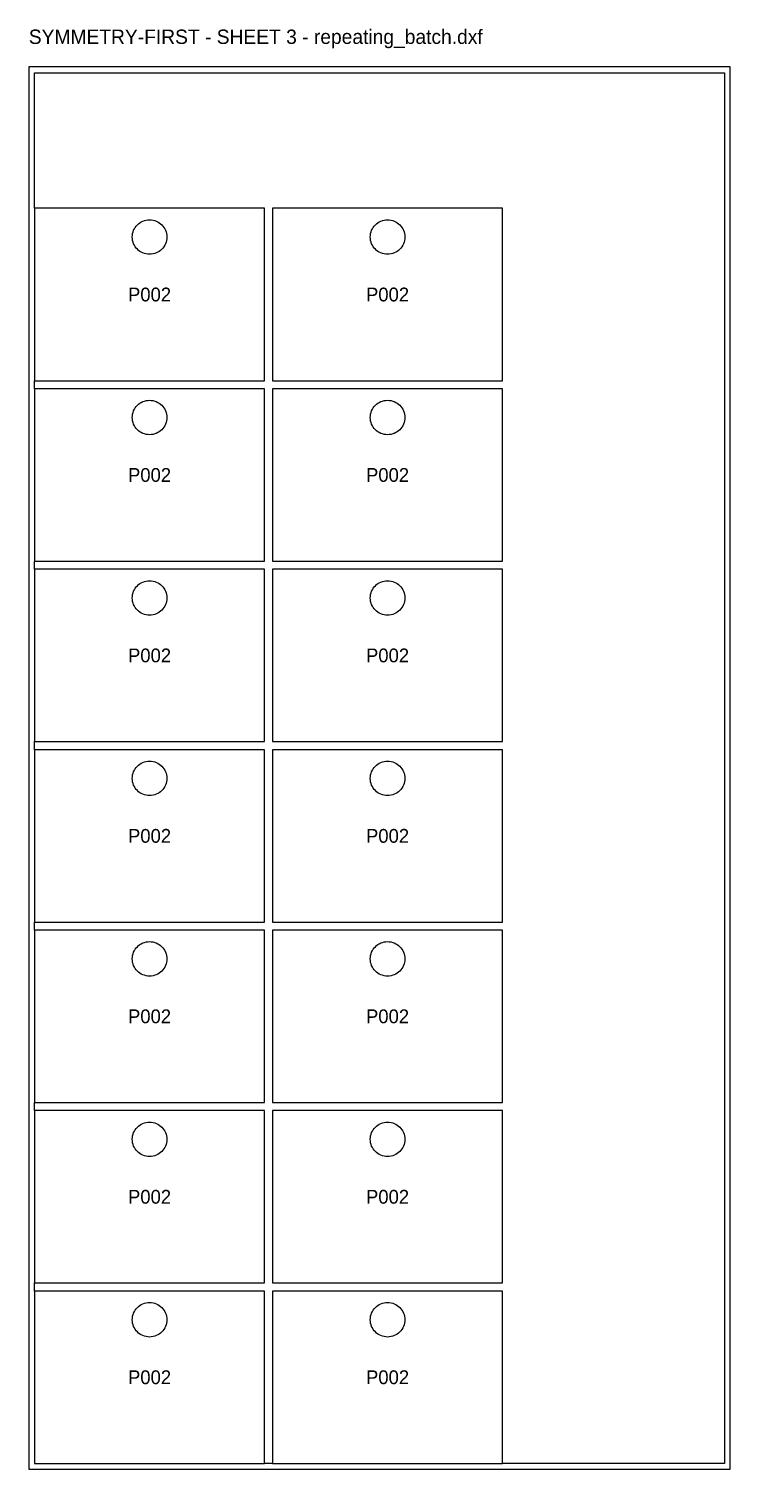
# Model space of a CAD drawing. Header units: millimetres. Extents: x -5 to 6500, y 0 to 2506.
# Drawn here: x 2640 to 3860, y 0 to 2506 of the extents above; entities that cross this region are included whole.
import ezdxf
from ezdxf.enums import TextEntityAlignment as Align

# ---------------------------------------------------------------- set-up
doc = ezdxf.new("R2010")
doc.units = ezdxf.units.MM
for name, color, linetype in [('CNC_BOUNDARY', 1, 'Continuous'), ('CUT', 7, 'Continuous'), ('ETCH', 2, 'Continuous'), ('INFO', 8, 'Continuous'), ('OFFCUT', 4, 'Continuous')]:
    doc.layers.add(name, color=color, linetype=linetype)

msp = doc.modelspace()

# ---------------------------------------------------------------- linework, layer by layer
at = {"layer": 'CNC_BOUNDARY'}
msp.add_lwpolyline([(2640, 0), (3860, 0), (3860, 2440), (2640, 2440)], close=True, dxfattribs=at)
at = {"layer": 'CUT'}
for points in [[(2650, 1894), (3050, 1894), (3050, 2194), (2650, 2194), (2650, 1894)], [(3064, 1894), (3464, 1894), (3464, 2194), (3064, 2194), (3064, 1894)], [(2880, 2144), (2879.8451, 2140.9327), (2879.3905, 2137.954), (2878.6513, 2135.0789), (2877.6425, 2132.3226), (2876.3792, 2129.7002), (2874.8765, 2127.2267), (2873.1495, 2124.9172), (2871.2132, 2122.7868), (2869.0828, 2120.8505), (2866.7733, 2119.1235), (2864.2998, 2117.6208), (2861.6774, 2116.3575), (2858.9211, 2115.3487), (2856.046, 2114.6095), (2853.0673, 2114.1549), (2850, 2114), (2846.9327, 2114.1549), (2843.954, 2114.6095), (2841.0789, 2115.3487), (2838.3226, 2116.3575), (2835.7002, 2117.6208), (2833.2267, 2119.1235), (2830.9172, 2120.8505), (2828.7868, 2122.7868), (2826.8505, 2124.9172), (2825.1235, 2127.2267), (2823.6208, 2129.7002), (2822.3575, 2132.3226), (2821.3487, 2135.0789), (2820.6095, 2137.954), (2820.1549, 2140.9327), (2820, 2144), (2820.1549, 2147.0673), (2820.6095, 2150.046), (2821.3487, 2152.9211), (2822.3575, 2155.6774), (2823.6208, 2158.2998), (2825.1235, 2160.7733), (2826.8505, 2163.0828), (2828.7868, 2165.2132), (2830.9172, 2167.1495), (2833.2267, 2168.8765), (2835.7002, 2170.3792), (2838.3226, 2171.6425), (2841.0789, 2172.6513), (2843.954, 2173.3905), (2846.9327, 2173.8451), (2850, 2174), (2853.0673, 2173.8451), (2856.046, 2173.3905), (2858.9211, 2172.6513), (2861.6774, 2171.6425), (2864.2998, 2170.3792), (2866.7733, 2168.8765), (2869.0828, 2167.1495), (2871.2132, 2165.2132), (2873.1495, 2163.0828), (2874.8765, 2160.7733), (2876.3792, 2158.2998), (2877.6425, 2155.6774), (2878.6513, 2152.9211), (2879.3905, 2150.046), (2879.8451, 2147.0673), (2880, 2144)], [(3294, 2144), (3293.8451, 2140.9327), (3293.3905, 2137.954), (3292.6513, 2135.0789), (3291.6425, 2132.3226), (3290.3792, 2129.7002), (3288.8765, 2127.2267), (3287.1495, 2124.9172), (3285.2132, 2122.7868), (3283.0828, 2120.8505), (3280.7733, 2119.1235), (3278.2998, 2117.6208), (3275.6774, 2116.3575), (3272.9211, 2115.3487), (3270.046, 2114.6095), (3267.0673, 2114.1549), (3264, 2114), (3260.9327, 2114.1549), (3257.954, 2114.6095), (3255.0789, 2115.3487), (3252.3226, 2116.3575), (3249.7002, 2117.6208), (3247.2267, 2119.1235), (3244.9172, 2120.8505), (3242.7868, 2122.7868), (3240.8505, 2124.9172), (3239.1235, 2127.2267), (3237.6208, 2129.7002), (3236.3575, 2132.3226), (3235.3487, 2135.0789), (3234.6095, 2137.954), (3234.1549, 2140.9327), (3234, 2144), (3234.1549, 2147.0673), (3234.6095, 2150.046), (3235.3487, 2152.9211), (3236.3575, 2155.6774), (3237.6208, 2158.2998), (3239.1235, 2160.7733), (3240.8505, 2163.0828), (3242.7868, 2165.2132), (3244.9172, 2167.1495), (3247.2267, 2168.8765), (3249.7002, 2170.3792), (3252.3226, 2171.6425), (3255.0789, 2172.6513), (3257.954, 2173.3905), (3260.9327, 2173.8451), (3264, 2174), (3267.0673, 2173.8451), (3270.046, 2173.3905), (3272.9211, 2172.6513), (3275.6774, 2171.6425), (3278.2998, 2170.3792), (3280.7733, 2168.8765), (3283.0828, 2167.1495), (3285.2132, 2165.2132), (3287.1495, 2163.0828), (3288.8765, 2160.7733), (3290.3792, 2158.2998), (3291.6425, 2155.6774), (3292.6513, 2152.9211), (3293.3905, 2150.046), (3293.8451, 2147.0673), (3294, 2144)], [(2650, 1580), (3050, 1580), (3050, 1880), (2650, 1880), (2650, 1580)], [(3064, 1580), (3464, 1580), (3464, 1880), (3064, 1880), (3064, 1580)], [(2880, 1830), (2879.8451, 1826.9327), (2879.3905, 1823.954), (2878.6513, 1821.0789), (2877.6425, 1818.3226), (2876.3792, 1815.7002), (2874.8765, 1813.2267), (2873.1495, 1810.9172), (2871.2132, 1808.7868), (2869.0828, 1806.8505), (2866.7733, 1805.1235), (2864.2998, 1803.6208), (2861.6774, 1802.3575), (2858.9211, 1801.3487), (2856.046, 1800.6095), (2853.0673, 1800.1549), (2850, 1800), (2846.9327, 1800.1549), (2843.954, 1800.6095), (2841.0789, 1801.3487), (2838.3226, 1802.3575), (2835.7002, 1803.6208), (2833.2267, 1805.1235), (2830.9172, 1806.8505), (2828.7868, 1808.7868), (2826.8505, 1810.9172), (2825.1235, 1813.2267), (2823.6208, 1815.7002), (2822.3575, 1818.3226), (2821.3487, 1821.0789), (2820.6095, 1823.954), (2820.1549, 1826.9327), (2820, 1830), (2820.1549, 1833.0673), (2820.6095, 1836.046), (2821.3487, 1838.9211), (2822.3575, 1841.6774), (2823.6208, 1844.2998), (2825.1235, 1846.7733), (2826.8505, 1849.0828), (2828.7868, 1851.2132), (2830.9172, 1853.1495), (2833.2267, 1854.8765), (2835.7002, 1856.3792), (2838.3226, 1857.6425), (2841.0789, 1858.6513), (2843.954, 1859.3905), (2846.9327, 1859.8451), (2850, 1860), (2853.0673, 1859.8451), (2856.046, 1859.3905), (2858.9211, 1858.6513), (2861.6774, 1857.6425), (2864.2998, 1856.3792), (2866.7733, 1854.8765), (2869.0828, 1853.1495), (2871.2132, 1851.2132), (2873.1495, 1849.0828), (2874.8765, 1846.7733), (2876.3792, 1844.2998), (2877.6425, 1841.6774), (2878.6513, 1838.9211), (2879.3905, 1836.046), (2879.8451, 1833.0673), (2880, 1830)], [(3294, 1830), (3293.8451, 1826.9327), (3293.3905, 1823.954), (3292.6513, 1821.0789), (3291.6425, 1818.3226), (3290.3792, 1815.7002), (3288.8765, 1813.2267), (3287.1495, 1810.9172), (3285.2132, 1808.7868), (3283.0828, 1806.8505), (3280.7733, 1805.1235), (3278.2998, 1803.6208), (3275.6774, 1802.3575), (3272.9211, 1801.3487), (3270.046, 1800.6095), (3267.0673, 1800.1549), (3264, 1800), (3260.9327, 1800.1549), (3257.954, 1800.6095), (3255.0789, 1801.3487), (3252.3226, 1802.3575), (3249.7002, 1803.6208), (3247.2267, 1805.1235), (3244.9172, 1806.8505), (3242.7868, 1808.7868), (3240.8505, 1810.9172), (3239.1235, 1813.2267), (3237.6208, 1815.7002), (3236.3575, 1818.3226), (3235.3487, 1821.0789), (3234.6095, 1823.954), (3234.1549, 1826.9327), (3234, 1830), (3234.1549, 1833.0673), (3234.6095, 1836.046), (3235.3487, 1838.9211), (3236.3575, 1841.6774), (3237.6208, 1844.2998), (3239.1235, 1846.7733), (3240.8505, 1849.0828), (3242.7868, 1851.2132), (3244.9172, 1853.1495), (3247.2267, 1854.8765), (3249.7002, 1856.3792), (3252.3226, 1857.6425), (3255.0789, 1858.6513), (3257.954, 1859.3905), (3260.9327, 1859.8451), (3264, 1860), (3267.0673, 1859.8451), (3270.046, 1859.3905), (3272.9211, 1858.6513), (3275.6774, 1857.6425), (3278.2998, 1856.3792), (3280.7733, 1854.8765), (3283.0828, 1853.1495), (3285.2132, 1851.2132), (3287.1495, 1849.0828), (3288.8765, 1846.7733), (3290.3792, 1844.2998), (3291.6425, 1841.6774), (3292.6513, 1838.9211), (3293.3905, 1836.046), (3293.8451, 1833.0673), (3294, 1830)], [(2650, 1266), (3050, 1266), (3050, 1566), (2650, 1566), (2650, 1266)], [(3064, 1266), (3464, 1266), (3464, 1566), (3064, 1566), (3064, 1266)], [(2880, 1516), (2879.8451, 1512.9327), (2879.3905, 1509.954), (2878.6513, 1507.0789), (2877.6425, 1504.3226), (2876.3792, 1501.7002), (2874.8765, 1499.2267), (2873.1495, 1496.9172), (2871.2132, 1494.7868), (2869.0828, 1492.8505), (2866.7733, 1491.1235), (2864.2998, 1489.6208), (2861.6774, 1488.3575), (2858.9211, 1487.3487), (2856.046, 1486.6095), (2853.0673, 1486.1549), (2850, 1486), (2846.9327, 1486.1549), (2843.954, 1486.6095), (2841.0789, 1487.3487), (2838.3226, 1488.3575), (2835.7002, 1489.6208), (2833.2267, 1491.1235), (2830.9172, 1492.8505), (2828.7868, 1494.7868), (2826.8505, 1496.9172), (2825.1235, 1499.2267), (2823.6208, 1501.7002), (2822.3575, 1504.3226), (2821.3487, 1507.0789), (2820.6095, 1509.954), (2820.1549, 1512.9327), (2820, 1516), (2820.1549, 1519.0673), (2820.6095, 1522.046), (2821.3487, 1524.9211), (2822.3575, 1527.6774), (2823.6208, 1530.2998), (2825.1235, 1532.7733), (2826.8505, 1535.0828), (2828.7868, 1537.2132), (2830.9172, 1539.1495), (2833.2267, 1540.8765), (2835.7002, 1542.3792), (2838.3226, 1543.6425), (2841.0789, 1544.6513), (2843.954, 1545.3905), (2846.9327, 1545.8451), (2850, 1546), (2853.0673, 1545.8451), (2856.046, 1545.3905), (2858.9211, 1544.6513), (2861.6774, 1543.6425), (2864.2998, 1542.3792), (2866.7733, 1540.8765), (2869.0828, 1539.1495), (2871.2132, 1537.2132), (2873.1495, 1535.0828), (2874.8765, 1532.7733), (2876.3792, 1530.2998), (2877.6425, 1527.6774), (2878.6513, 1524.9211), (2879.3905, 1522.046), (2879.8451, 1519.0673), (2880, 1516)], [(3294, 1516), (3293.8451, 1512.9327), (3293.3905, 1509.954), (3292.6513, 1507.0789), (3291.6425, 1504.3226), (3290.3792, 1501.7002), (3288.8765, 1499.2267), (3287.1495, 1496.9172), (3285.2132, 1494.7868), (3283.0828, 1492.8505), (3280.7733, 1491.1235), (3278.2998, 1489.6208), (3275.6774, 1488.3575), (3272.9211, 1487.3487), (3270.046, 1486.6095), (3267.0673, 1486.1549), (3264, 1486), (3260.9327, 1486.1549), (3257.954, 1486.6095), (3255.0789, 1487.3487), (3252.3226, 1488.3575), (3249.7002, 1489.6208), (3247.2267, 1491.1235), (3244.9172, 1492.8505), (3242.7868, 1494.7868), (3240.8505, 1496.9172), (3239.1235, 1499.2267), (3237.6208, 1501.7002), (3236.3575, 1504.3226), (3235.3487, 1507.0789), (3234.6095, 1509.954), (3234.1549, 1512.9327), (3234, 1516), (3234.1549, 1519.0673), (3234.6095, 1522.046), (3235.3487, 1524.9211), (3236.3575, 1527.6774), (3237.6208, 1530.2998), (3239.1235, 1532.7733), (3240.8505, 1535.0828), (3242.7868, 1537.2132), (3244.9172, 1539.1495), (3247.2267, 1540.8765), (3249.7002, 1542.3792), (3252.3226, 1543.6425), (3255.0789, 1544.6513), (3257.954, 1545.3905), (3260.9327, 1545.8451), (3264, 1546), (3267.0673, 1545.8451), (3270.046, 1545.3905), (3272.9211, 1544.6513), (3275.6774, 1543.6425), (3278.2998, 1542.3792), (3280.7733, 1540.8765), (3283.0828, 1539.1495), (3285.2132, 1537.2132), (3287.1495, 1535.0828), (3288.8765, 1532.7733), (3290.3792, 1530.2998), (3291.6425, 1527.6774), (3292.6513, 1524.9211), (3293.3905, 1522.046), (3293.8451, 1519.0673), (3294, 1516)], [(2650, 952), (3050, 952), (3050, 1252), (2650, 1252), (2650, 952)], [(2880, 1202), (2879.8451, 1198.9327), (2879.3905, 1195.954), (2878.6513, 1193.0789), (2877.6425, 1190.3226), (2876.3792, 1187.7002), (2874.8765, 1185.2267), (2873.1495, 1182.9172), (2871.2132, 1180.7868), (2869.0828, 1178.8505), (2866.7733, 1177.1235), (2864.2998, 1175.6208), (2861.6774, 1174.3575), (2858.9211, 1173.3487), (2856.046, 1172.6095), (2853.0673, 1172.1549), (2850, 1172), (2846.9327, 1172.1549), (2843.954, 1172.6095), (2841.0789, 1173.3487), (2838.3226, 1174.3575), (2835.7002, 1175.6208), (2833.2267, 1177.1235), (2830.9172, 1178.8505), (2828.7868, 1180.7868), (2826.8505, 1182.9172), (2825.1235, 1185.2267), (2823.6208, 1187.7002), (2822.3575, 1190.3226), (2821.3487, 1193.0789), (2820.6095, 1195.954), (2820.1549, 1198.9327), (2820, 1202), (2820.1549, 1205.0673), (2820.6095, 1208.046), (2821.3487, 1210.9211), (2822.3575, 1213.6774), (2823.6208, 1216.2998), (2825.1235, 1218.7733), (2826.8505, 1221.0828), (2828.7868, 1223.2132), (2830.9172, 1225.1495), (2833.2267, 1226.8765), (2835.7002, 1228.3792), (2838.3226, 1229.6425), (2841.0789, 1230.6513), (2843.954, 1231.3905), (2846.9327, 1231.8451), (2850, 1232), (2853.0673, 1231.8451), (2856.046, 1231.3905), (2858.9211, 1230.6513), (2861.6774, 1229.6425), (2864.2998, 1228.3792), (2866.7733, 1226.8765), (2869.0828, 1225.1495), (2871.2132, 1223.2132), (2873.1495, 1221.0828), (2874.8765, 1218.7733), (2876.3792, 1216.2998), (2877.6425, 1213.6774), (2878.6513, 1210.9211), (2879.3905, 1208.046), (2879.8451, 1205.0673), (2880, 1202)], [(3064, 952), (3464, 952), (3464, 1252), (3064, 1252), (3064, 952)], [(3294, 1202), (3293.8451, 1198.9327), (3293.3905, 1195.954), (3292.6513, 1193.0789), (3291.6425, 1190.3226), (3290.3792, 1187.7002), (3288.8765, 1185.2267), (3287.1495, 1182.9172), (3285.2132, 1180.7868), (3283.0828, 1178.8505), (3280.7733, 1177.1235), (3278.2998, 1175.6208), (3275.6774, 1174.3575), (3272.9211, 1173.3487), (3270.046, 1172.6095), (3267.0673, 1172.1549), (3264, 1172), (3260.9327, 1172.1549), (3257.954, 1172.6095), (3255.0789, 1173.3487), (3252.3226, 1174.3575), (3249.7002, 1175.6208), (3247.2267, 1177.1235), (3244.9172, 1178.8505), (3242.7868, 1180.7868), (3240.8505, 1182.9172), (3239.1235, 1185.2267), (3237.6208, 1187.7002), (3236.3575, 1190.3226), (3235.3487, 1193.0789), (3234.6095, 1195.954), (3234.1549, 1198.9327), (3234, 1202), (3234.1549, 1205.0673), (3234.6095, 1208.046), (3235.3487, 1210.9211), (3236.3575, 1213.6774), (3237.6208, 1216.2998), (3239.1235, 1218.7733), (3240.8505, 1221.0828), (3242.7868, 1223.2132), (3244.9172, 1225.1495), (3247.2267, 1226.8765), (3249.7002, 1228.3792), (3252.3226, 1229.6425), (3255.0789, 1230.6513), (3257.954, 1231.3905), (3260.9327, 1231.8451), (3264, 1232), (3267.0673, 1231.8451), (3270.046, 1231.3905), (3272.9211, 1230.6513), (3275.6774, 1229.6425), (3278.2998, 1228.3792), (3280.7733, 1226.8765), (3283.0828, 1225.1495), (3285.2132, 1223.2132), (3287.1495, 1221.0828), (3288.8765, 1218.7733), (3290.3792, 1216.2998), (3291.6425, 1213.6774), (3292.6513, 1210.9211), (3293.3905, 1208.046), (3293.8451, 1205.0673), (3294, 1202)], [(2650, 638), (3050, 638), (3050, 938), (2650, 938), (2650, 638)], [(3064, 638), (3464, 638), (3464, 938), (3064, 938), (3064, 638)], [(2880, 888), (2879.8451, 884.9327), (2879.3905, 881.954), (2878.6513, 879.0789), (2877.6425, 876.3226), (2876.3792, 873.7002), (2874.8765, 871.2267), (2873.1495, 868.9172), (2871.2132, 866.7868), (2869.0828, 864.8505), (2866.7733, 863.1235), (2864.2998, 861.6208), (2861.6774, 860.3575), (2858.9211, 859.3487), (2856.046, 858.6095), (2853.0673, 858.1549), (2850, 858), (2846.9327, 858.1549), (2843.954, 858.6095), (2841.0789, 859.3487), (2838.3226, 860.3575), (2835.7002, 861.6208), (2833.2267, 863.1235), (2830.9172, 864.8505), (2828.7868, 866.7868), (2826.8505, 868.9172), (2825.1235, 871.2267), (2823.6208, 873.7002), (2822.3575, 876.3226), (2821.3487, 879.0789), (2820.6095, 881.954), (2820.1549, 884.9327), (2820, 888), (2820.1549, 891.0673), (2820.6095, 894.046), (2821.3487, 896.9211), (2822.3575, 899.6774), (2823.6208, 902.2998), (2825.1235, 904.7733), (2826.8505, 907.0828), (2828.7868, 909.2132), (2830.9172, 911.1495), (2833.2267, 912.8765), (2835.7002, 914.3792), (2838.3226, 915.6425), (2841.0789, 916.6513), (2843.954, 917.3905), (2846.9327, 917.8451), (2850, 918), (2853.0673, 917.8451), (2856.046, 917.3905), (2858.9211, 916.6513), (2861.6774, 915.6425), (2864.2998, 914.3792), (2866.7733, 912.8765), (2869.0828, 911.1495), (2871.2132, 909.2132), (2873.1495, 907.0828), (2874.8765, 904.7733), (2876.3792, 902.2998), (2877.6425, 899.6774), (2878.6513, 896.9211), (2879.3905, 894.046), (2879.8451, 891.0673), (2880, 888)], [(3294, 888), (3293.8451, 884.9327), (3293.3905, 881.954), (3292.6513, 879.0789), (3291.6425, 876.3226), (3290.3792, 873.7002), (3288.8765, 871.2267), (3287.1495, 868.9172), (3285.2132, 866.7868), (3283.0828, 864.8505), (3280.7733, 863.1235), (3278.2998, 861.6208), (3275.6774, 860.3575), (3272.9211, 859.3487), (3270.046, 858.6095), (3267.0673, 858.1549), (3264, 858), (3260.9327, 858.1549), (3257.954, 858.6095), (3255.0789, 859.3487), (3252.3226, 860.3575), (3249.7002, 861.6208), (3247.2267, 863.1235), (3244.9172, 864.8505), (3242.7868, 866.7868), (3240.8505, 868.9172), (3239.1235, 871.2267), (3237.6208, 873.7002), (3236.3575, 876.3226), (3235.3487, 879.0789), (3234.6095, 881.954), (3234.1549, 884.9327), (3234, 888), (3234.1549, 891.0673), (3234.6095, 894.046), (3235.3487, 896.9211), (3236.3575, 899.6774), (3237.6208, 902.2998), (3239.1235, 904.7733), (3240.8505, 907.0828), (3242.7868, 909.2132), (3244.9172, 911.1495), (3247.2267, 912.8765), (3249.7002, 914.3792), (3252.3226, 915.6425), (3255.0789, 916.6513), (3257.954, 917.3905), (3260.9327, 917.8451), (3264, 918), (3267.0673, 917.8451), (3270.046, 917.3905), (3272.9211, 916.6513), (3275.6774, 915.6425), (3278.2998, 914.3792), (3280.7733, 912.8765), (3283.0828, 911.1495), (3285.2132, 909.2132), (3287.1495, 907.0828), (3288.8765, 904.7733), (3290.3792, 902.2998), (3291.6425, 899.6774), (3292.6513, 896.9211), (3293.3905, 894.046), (3293.8451, 891.0673), (3294, 888)], [(2650, 324), (3050, 324), (3050, 624), (2650, 624), (2650, 324)], [(2880, 574), (2879.8451, 570.9327), (2879.3905, 567.954), (2878.6513, 565.0789), (2877.6425, 562.3226), (2876.3792, 559.7002), (2874.8765, 557.2267), (2873.1495, 554.9172), (2871.2132, 552.7868), (2869.0828, 550.8505), (2866.7733, 549.1235), (2864.2998, 547.6208), (2861.6774, 546.3575), (2858.9211, 545.3487), (2856.046, 544.6095), (2853.0673, 544.1549), (2850, 544), (2846.9327, 544.1549), (2843.954, 544.6095), (2841.0789, 545.3487), (2838.3226, 546.3575), (2835.7002, 547.6208), (2833.2267, 549.1235), (2830.9172, 550.8505), (2828.7868, 552.7868), (2826.8505, 554.9172), (2825.1235, 557.2267), (2823.6208, 559.7002), (2822.3575, 562.3226), (2821.3487, 565.0789), (2820.6095, 567.954), (2820.1549, 570.9327), (2820, 574), (2820.1549, 577.0673), (2820.6095, 580.046), (2821.3487, 582.9211), (2822.3575, 585.6774), (2823.6208, 588.2998), (2825.1235, 590.7733), (2826.8505, 593.0828), (2828.7868, 595.2132), (2830.9172, 597.1495), (2833.2267, 598.8765), (2835.7002, 600.3792), (2838.3226, 601.6425), (2841.0789, 602.6513), (2843.954, 603.3905), (2846.9327, 603.8451), (2850, 604), (2853.0673, 603.8451), (2856.046, 603.3905), (2858.9211, 602.6513), (2861.6774, 601.6425), (2864.2998, 600.3792), (2866.7733, 598.8765), (2869.0828, 597.1495), (2871.2132, 595.2132), (2873.1495, 593.0828), (2874.8765, 590.7733), (2876.3792, 588.2998), (2877.6425, 585.6774), (2878.6513, 582.9211), (2879.3905, 580.046), (2879.8451, 577.0673), (2880, 574)], [(3064, 324), (3464, 324), (3464, 624), (3064, 624), (3064, 324)], [(3294, 574), (3293.8451, 570.9327), (3293.3905, 567.954), (3292.6513, 565.0789), (3291.6425, 562.3226), (3290.3792, 559.7002), (3288.8765, 557.2267), (3287.1495, 554.9172), (3285.2132, 552.7868), (3283.0828, 550.8505), (3280.7733, 549.1235), (3278.2998, 547.6208), (3275.6774, 546.3575), (3272.9211, 545.3487), (3270.046, 544.6095), (3267.0673, 544.1549), (3264, 544), (3260.9327, 544.1549), (3257.954, 544.6095), (3255.0789, 545.3487), (3252.3226, 546.3575), (3249.7002, 547.6208), (3247.2267, 549.1235), (3244.9172, 550.8505), (3242.7868, 552.7868), (3240.8505, 554.9172), (3239.1235, 557.2267), (3237.6208, 559.7002), (3236.3575, 562.3226), (3235.3487, 565.0789), (3234.6095, 567.954), (3234.1549, 570.9327), (3234, 574), (3234.1549, 577.0673), (3234.6095, 580.046), (3235.3487, 582.9211), (3236.3575, 585.6774), (3237.6208, 588.2998), (3239.1235, 590.7733), (3240.8505, 593.0828), (3242.7868, 595.2132), (3244.9172, 597.1495), (3247.2267, 598.8765), (3249.7002, 600.3792), (3252.3226, 601.6425), (3255.0789, 602.6513), (3257.954, 603.3905), (3260.9327, 603.8451), (3264, 604), (3267.0673, 603.8451), (3270.046, 603.3905), (3272.9211, 602.6513), (3275.6774, 601.6425), (3278.2998, 600.3792), (3280.7733, 598.8765), (3283.0828, 597.1495), (3285.2132, 595.2132), (3287.1495, 593.0828), (3288.8765, 590.7733), (3290.3792, 588.2998), (3291.6425, 585.6774), (3292.6513, 582.9211), (3293.3905, 580.046), (3293.8451, 577.0673), (3294, 574)], [(2650, 10), (3050, 10), (3050, 310), (2650, 310), (2650, 10)], [(3064, 10), (3464, 10), (3464, 310), (3064, 310), (3064, 10)], [(2880, 260), (2879.8451, 256.9327), (2879.3905, 253.954), (2878.6513, 251.0789), (2877.6425, 248.3226), (2876.3792, 245.7002), (2874.8765, 243.2267), (2873.1495, 240.9172), (2871.2132, 238.7868), (2869.0828, 236.8505), (2866.7733, 235.1235), (2864.2998, 233.6208), (2861.6774, 232.3575), (2858.9211, 231.3487), (2856.046, 230.6095), (2853.0673, 230.1549), (2850, 230), (2846.9327, 230.1549), (2843.954, 230.6095), (2841.0789, 231.3487), (2838.3226, 232.3575), (2835.7002, 233.6208), (2833.2267, 235.1235), (2830.9172, 236.8505), (2828.7868, 238.7868), (2826.8505, 240.9172), (2825.1235, 243.2267), (2823.6208, 245.7002), (2822.3575, 248.3226), (2821.3487, 251.0789), (2820.6095, 253.954), (2820.1549, 256.9327), (2820, 260), (2820.1549, 263.0673), (2820.6095, 266.046), (2821.3487, 268.9211), (2822.3575, 271.6774), (2823.6208, 274.2998), (2825.1235, 276.7733), (2826.8505, 279.0828), (2828.7868, 281.2132), (2830.9172, 283.1495), (2833.2267, 284.8765), (2835.7002, 286.3792), (2838.3226, 287.6425), (2841.0789, 288.6513), (2843.954, 289.3905), (2846.9327, 289.8451), (2850, 290), (2853.0673, 289.8451), (2856.046, 289.3905), (2858.9211, 288.6513), (2861.6774, 287.6425), (2864.2998, 286.3792), (2866.7733, 284.8765), (2869.0828, 283.1495), (2871.2132, 281.2132), (2873.1495, 279.0828), (2874.8765, 276.7733), (2876.3792, 274.2998), (2877.6425, 271.6774), (2878.6513, 268.9211), (2879.3905, 266.046), (2879.8451, 263.0673), (2880, 260)], [(3294, 260), (3293.8451, 256.9327), (3293.3905, 253.954), (3292.6513, 251.0789), (3291.6425, 248.3226), (3290.3792, 245.7002), (3288.8765, 243.2267), (3287.1495, 240.9172), (3285.2132, 238.7868), (3283.0828, 236.8505), (3280.7733, 235.1235), (3278.2998, 233.6208), (3275.6774, 232.3575), (3272.9211, 231.3487), (3270.046, 230.6095), (3267.0673, 230.1549), (3264, 230), (3260.9327, 230.1549), (3257.954, 230.6095), (3255.0789, 231.3487), (3252.3226, 232.3575), (3249.7002, 233.6208), (3247.2267, 235.1235), (3244.9172, 236.8505), (3242.7868, 238.7868), (3240.8505, 240.9172), (3239.1235, 243.2267), (3237.6208, 245.7002), (3236.3575, 248.3226), (3235.3487, 251.0789), (3234.6095, 253.954), (3234.1549, 256.9327), (3234, 260), (3234.1549, 263.0673), (3234.6095, 266.046), (3235.3487, 268.9211), (3236.3575, 271.6774), (3237.6208, 274.2998), (3239.1235, 276.7733), (3240.8505, 279.0828), (3242.7868, 281.2132), (3244.9172, 283.1495), (3247.2267, 284.8765), (3249.7002, 286.3792), (3252.3226, 287.6425), (3255.0789, 288.6513), (3257.954, 289.3905), (3260.9327, 289.8451), (3264, 290), (3267.0673, 289.8451), (3270.046, 289.3905), (3272.9211, 288.6513), (3275.6774, 287.6425), (3278.2998, 286.3792), (3280.7733, 284.8765), (3283.0828, 283.1495), (3285.2132, 281.2132), (3287.1495, 279.0828), (3288.8765, 276.7733), (3290.3792, 274.2998), (3291.6425, 271.6774), (3292.6513, 268.9211), (3293.3905, 266.046), (3293.8451, 263.0673), (3294, 260)]]:
    msp.add_lwpolyline(points, close=True, dxfattribs=at)
at = {"layer": 'OFFCUT'}
for points in [[(2650, 2430), (3850, 2430), (3850, 10), (3464, 10), (3464, 310), (3064, 310), (3064, 10), (3050, 10), (3050, 310), (2650, 310), (2650, 324), (3050, 324), (3050, 624), (2650, 624), (2650, 638), (3050, 638), (3050, 938), (2650, 938), (2650, 952), (3050, 952), (3050, 1252), (2650, 1252), (2650, 1266), (3050, 1266), (3050, 1566), (2650, 1566), (2650, 1580), (3050, 1580), (3050, 1880), (2650, 1880), (2650, 1894), (3050, 1894), (3050, 2194), (2650, 2194), (2650, 2430)], [(3464, 1894), (3464, 2194), (3064, 2194), (3064, 1894), (3464, 1894)], [(3464, 1580), (3464, 1880), (3064, 1880), (3064, 1580), (3464, 1580)], [(3464, 1266), (3464, 1566), (3064, 1566), (3064, 1266), (3464, 1266)], [(3464, 952), (3464, 1252), (3064, 1252), (3064, 952), (3464, 952)], [(3464, 638), (3464, 938), (3064, 938), (3064, 638), (3464, 638)], [(3464, 324), (3464, 624), (3064, 624), (3064, 324), (3464, 324)]]:
    msp.add_lwpolyline(points, close=True, dxfattribs=at)

# ---------------------------------------------------------------- texts
at = {"layer": 'ETCH'}
for p in [(2850, 2044), (3264, 2044), (2850, 1730), (3264, 1730), (2850, 1416), (3264, 1416), (2850, 1102), (3264, 1102), (2850, 788), (3264, 788), (2850, 474), (3264, 474), (2850, 160), (3264, 160)]:
    msp.add_text('P002', height=24, dxfattribs=at).set_placement(p, align=Align.MIDDLE_CENTER)
at = {"layer": 'INFO'}
msp.add_text('SYMMETRY-FIRST - SHEET 3 - repeating_batch.dxf', height=25, dxfattribs=at).set_placement((2640, 2480))

doc.saveas('drawing.dxf')
